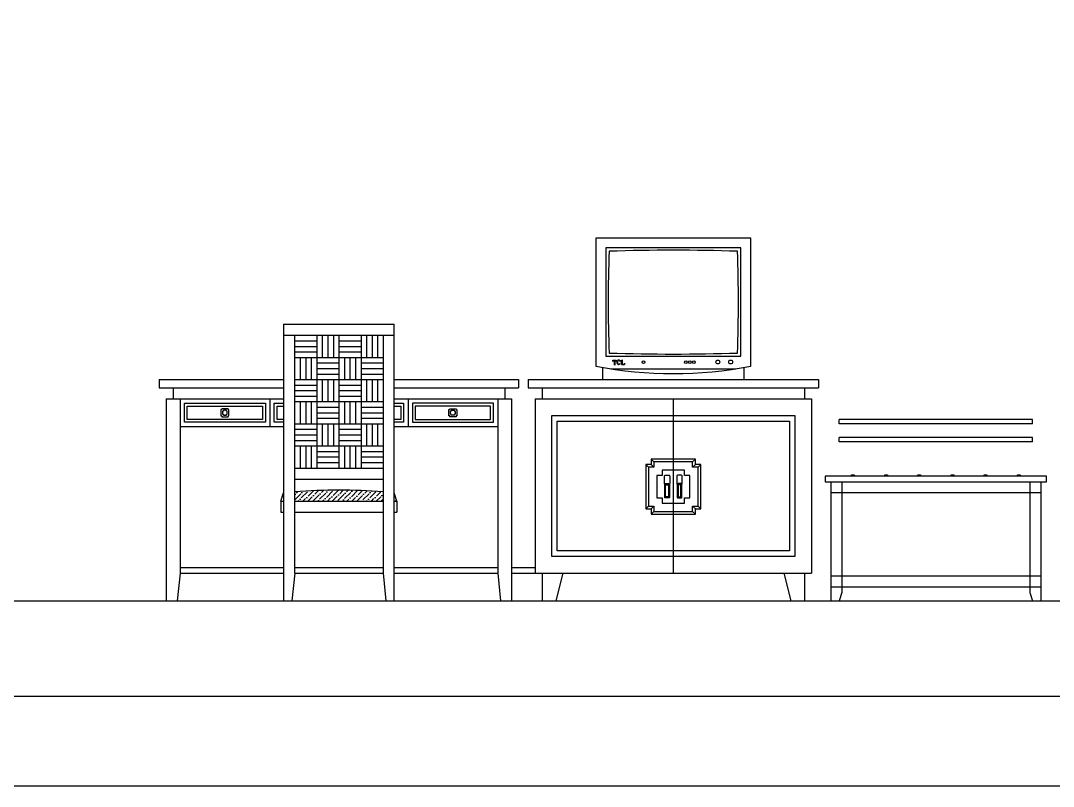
# Model space of a CAD drawing. Header units: inches. Extents: x 6.9 to 49.4, y 11.8 to 36.5.
# Drawn here: x 31.163 to 34.9, y 11.752 to 14.522 of the extents above; entities that cross this region are included whole.
import ezdxf

# ---------------------------------------------------------------- set-up
doc = ezdxf.new("R2010")
doc.units = ezdxf.units.IN
doc.header["$MEASUREMENT"] = 0
for name, color, linetype in [('02', 2, 'Continuous'), ('1', 1, 'Continuous'), ('8', 8, 'Continuous'), ('kadrbm', 4, 'Continuous')]:
    doc.layers.add(name, color=color, linetype=linetype)

# ---------------------------------------------------------------- blocks, each defined once
blk = doc.blocks.new('kadrbm')
at = {"layer": 'kadrbm', "color": 4}
blk.add_lwpolyline([(0, 0), (0, 24.7972), (21, 24.7972), (21, 0), (0, 0)], close=True, dxfattribs=at)
blk.add_lwpolyline([(20.6631, 0.3257), (20.6631, 24.4603), (0.3369, 24.4603), (0.3369, 0.3257), (20.6631, 0.3257)], dxfattribs=at)

msp = doc.modelspace()

# ---------------------------------------------------------------- hatches: boundary and pattern name
at = {"layer": '8'}
h = msp.add_hatch(dxfattribs=at)
h.set_pattern_fill('ANSI36', color=256, scale=0.1, style=0)
h.set_pattern_definition([(45, (-62.862983, 253.081444), (0.0066291261, 0.0243067956), [0.03125, -0.00625, 0, -0.00625])])
h.paths.add_polyline_path([(32.5149, 12.8139), (32.5149, 12.7839), (32.5249, 12.7839)])
h.paths.add_polyline_path([(32.4749, 12.7839), (32.4749, 12.8175, 0.039964), (32.1549, 12.8175), (32.1549, 12.7839)])
h.paths.add_polyline_path([(32.1149, 12.8139), (32.1049, 12.7839), (32.1149, 12.7839)])

# ---------------------------------------------------------------- linework, layer by layer
at = {"layer": '02'}
for p, q in [((32.1149, 13.4239), (32.1149, 12.4239)), ((32.1149, 13.4239), (32.5149, 13.4239)), ((32.5149, 12.4239), (32.5149, 13.4239)), ((32.1149, 13.3839), (32.5149, 13.3839)), ((32.1549, 12.5239), (32.1549, 13.3839)), ((32.2349, 13.3839), (32.2349, 12.9039)), ((32.2549, 13.3839), (32.2549, 13.3039)), ((32.2749, 13.3839), (32.2749, 13.3039)), ((32.2949, 13.3839), (32.2949, 13.3039)), ((32.3149, 13.3839), (32.3149, 12.9039)), ((32.3949, 13.3839), (32.3949, 12.9039)), ((32.4149, 13.3839), (32.4149, 13.3039)), ((32.4349, 13.3839), (32.4349, 13.3039)), ((32.4549, 13.3839), (32.4549, 13.3039)), ((32.4749, 13.3839), (32.4749, 12.5239)), ((32.1549, 13.3639), (32.2349, 13.3639)), ((32.1549, 13.3439), (32.2349, 13.3439)), ((32.3149, 13.3639), (32.3949, 13.3639)), ((32.3149, 13.3439), (32.3949, 13.3439)), ((32.1549, 13.3239), (32.2349, 13.3239)), ((32.1549, 13.3039), (32.4749, 13.3039)), ((32.1749, 13.3039), (32.1749, 13.2239)), ((32.1949, 13.3039), (32.1949, 13.2239)), ((32.2149, 13.3039), (32.2149, 13.2239)), ((32.3149, 13.3239), (32.3949, 13.3239)), ((32.3349, 13.3039), (32.3349, 13.2239)), ((32.3549, 13.3039), (32.3549, 13.2239)), ((32.3749, 13.3039), (32.3749, 13.2239)), ((32.2349, 13.2839), (32.3149, 13.2839)), ((32.3949, 13.2839), (32.4749, 13.2839)), ((32.2349, 13.2639), (32.3149, 13.2639)), ((32.2349, 13.2439), (32.3149, 13.2439)), ((32.3949, 13.2639), (32.4749, 13.2639)), ((32.3949, 13.2439), (32.4749, 13.2439)), ((33.2991, 13.2627), (33.7508, 13.2627)), ((31.6649, 13.2239), (32.1149, 13.2239)), ((31.6649, 13.1939), (32.1149, 13.1939)), ((31.665, 13.2239), (31.665, 13.1939)), ((31.715, 13.1939), (31.715, 13.1539)), ((32.1549, 13.2239), (32.4749, 13.2239)), ((32.1549, 13.2039), (32.2349, 13.2039)), ((32.2549, 13.2239), (32.2549, 13.1439)), ((32.2749, 13.2239), (32.2749, 13.1439)), ((32.2949, 13.2239), (32.2949, 13.1439)), ((32.3149, 13.2039), (32.3949, 13.2039)), ((32.4149, 13.2239), (32.4149, 13.1439)), ((32.4349, 13.2239), (32.4349, 13.1439)), ((32.4549, 13.2239), (32.4549, 13.1439)), ((32.5149, 13.2239), (32.965, 13.2239)), ((32.5149, 13.1939), (32.965, 13.1939)), ((32.9149, 13.1939), (32.9149, 13.1539)), ((32.965, 13.2239), (32.965, 13.1939)), ((33, 13.2239), (34.05, 13.2239)), ((33, 13.2239), (33, 13.1939)), ((33, 13.1939), (34.05, 13.1939)), ((33.05, 13.1939), (33.05, 13.1539)), ((34, 13.1939), (34, 13.1539)), ((34.05, 13.2239), (34.05, 13.1939)), ((32.1549, 13.1839), (32.2349, 13.1839)), ((32.1549, 13.1639), (32.2349, 13.1639)), ((32.3149, 13.1839), (32.3949, 13.1839)), ((32.3149, 13.1639), (32.3949, 13.1639)), ((31.69, 13.1539), (32.1149, 13.1539)), ((31.69, 13.1539), (31.69, 12.4239)), ((31.74, 13.1539), (31.74, 12.5239)), ((32.065, 13.1539), (32.065, 13.0539)), ((32.1549, 13.1439), (32.4749, 13.1439)), ((32.1749, 13.1439), (32.1749, 13.0639)), ((32.1949, 13.1439), (32.1949, 13.0639)), ((32.2149, 13.1439), (32.2149, 13.0639)), ((32.2349, 13.1239), (32.3149, 13.1239)), ((32.3349, 13.1439), (32.3349, 13.0639)), ((32.3549, 13.1439), (32.3549, 13.0639)), ((32.3749, 13.1439), (32.3749, 13.0639)), ((32.3949, 13.1239), (32.4749, 13.1239)), ((32.5149, 13.1539), (32.9399, 13.1539)), ((32.565, 13.1539), (32.565, 13.0539)), ((32.8898, 13.1539), (32.8898, 12.5239)), ((32.9399, 13.1539), (32.9399, 12.4239)), ((33.025, 13.1539), (34.025, 13.1539)), ((33.025, 13.1539), (33.025, 12.5239)), ((33.525, 13.1539), (33.525, 12.5239)), ((34.025, 13.1539), (34.025, 12.5239)), ((32.2349, 13.1039), (32.3149, 13.1039)), ((32.2349, 13.0839), (32.3149, 13.0839)), ((32.3949, 13.1039), (32.4749, 13.1039)), ((32.3949, 13.0839), (32.4749, 13.0839)), ((31.74, 13.0539), (32.1149, 13.0539)), ((32.1549, 13.0639), (32.4749, 13.0639)), ((32.1549, 13.0439), (32.2349, 13.0439)), ((32.2549, 13.0639), (32.2549, 12.9839)), ((32.2749, 13.0639), (32.2749, 12.9839)), ((32.2949, 13.0639), (32.2949, 12.9839)), ((32.3149, 13.0439), (32.3949, 13.0439)), ((32.4149, 13.0639), (32.4149, 12.9839)), ((32.4349, 13.0639), (32.4349, 12.9839)), ((32.4549, 13.0639), (32.4549, 12.9839)), ((32.5149, 13.0539), (32.8898, 13.0539)), ((34.825, 13.0789), (34.125, 13.0789)), ((34.125, 13.0639), (34.125, 13.0789)), ((34.825, 13.0639), (34.125, 13.0639)), ((34.825, 13.0639), (34.825, 13.0789)), ((32.1549, 13.0239), (32.2349, 13.0239)), ((32.3149, 13.0239), (32.3949, 13.0239)), ((34.825, 13.0139), (34.125, 13.0139)), ((34.125, 12.9989), (34.125, 13.0139)), ((34.825, 12.9989), (34.825, 13.0139)), ((32.1549, 13.0039), (32.2349, 13.0039)), ((32.1549, 12.9839), (32.4749, 12.9839)), ((32.1749, 12.9839), (32.1749, 12.9039)), ((32.1949, 12.9839), (32.1949, 12.9039)), ((32.2149, 12.9839), (32.2149, 12.9039)), ((32.3149, 13.0039), (32.3949, 13.0039)), ((32.3349, 12.9839), (32.3349, 12.9039)), ((32.3549, 12.9839), (32.3549, 12.9039)), ((32.3749, 12.9839), (32.3749, 12.9039)), ((34.825, 12.9989), (34.125, 12.9989)), ((32.2349, 12.9639), (32.3149, 12.9639)), ((32.2349, 12.9439), (32.3149, 12.9439)), ((32.3949, 12.9639), (32.4749, 12.9639)), ((32.3949, 12.9439), (32.4749, 12.9439)), ((33.445, 12.9364), (33.455, 12.9264)), ((33.605, 12.9364), (33.595, 12.9264)), ((32.1549, 12.9039), (32.4749, 12.9039)), ((32.2349, 12.9239), (32.3149, 12.9239)), ((32.3949, 12.9239), (32.4749, 12.9239)), ((33.425, 12.9164), (33.435, 12.9064)), ((33.445, 12.9164), (33.455, 12.9064)), ((33.605, 12.9164), (33.595, 12.9064)), ((33.625, 12.9164), (33.615, 12.9064)), ((32.1549, 12.8639), (32.4749, 12.8639)), ((34.075, 12.8539), (34.875, 12.8539)), ((34.095, 12.8539), (34.095, 12.4239)), ((34.135, 12.8539), (34.135, 12.4539)), ((34.815, 12.8539), (34.815, 12.4539)), ((34.855, 12.8539), (34.855, 12.4239)), ((32.1049, 12.7839), (32.1149, 12.8139)), ((32.1049, 12.7839), (32.1149, 12.7839)), ((32.1049, 12.7839), (32.1049, 12.7439)), ((32.1549, 12.7839), (32.4749, 12.7839)), ((32.5249, 12.7839), (32.5149, 12.8139)), ((32.5149, 12.7839), (32.5249, 12.7839)), ((32.5249, 12.7839), (32.5249, 12.7439)), ((34.855, 12.8139), (34.095, 12.8139)), ((32.1049, 12.7439), (32.1149, 12.7439)), ((32.1549, 12.7439), (32.4749, 12.7439)), ((32.5149, 12.7439), (32.5249, 12.7439)), ((33.425, 12.7564), (33.435, 12.7664)), ((33.445, 12.7564), (33.455, 12.7664)), ((33.445, 12.7364), (33.455, 12.7464)), ((33.605, 12.7564), (33.595, 12.7664)), ((33.605, 12.7364), (33.595, 12.7464)), ((33.625, 12.7564), (33.615, 12.7664)), ((31.74, 12.5239), (31.73, 12.4239)), ((31.74, 12.5439), (32.1149, 12.5439)), ((31.74, 12.5239), (32.1149, 12.5239)), ((32.1549, 12.5239), (32.1449, 12.4239)), ((32.1549, 12.5439), (32.4749, 12.5439)), ((32.1549, 12.5239), (32.4749, 12.5239)), ((32.4749, 12.5239), (32.4849, 12.4239)), ((32.5149, 12.5439), (32.8898, 12.5439)), ((32.5149, 12.5239), (32.8898, 12.5239)), ((32.8898, 12.5239), (32.8998, 12.4239)), ((32.9399, 12.5439), (33.025, 12.5439)), ((32.9399, 12.5239), (34.025, 12.5239)), ((33.05, 12.5239), (33.05, 12.4239)), ((33.125, 12.5239), (33.1, 12.4239)), ((33.925, 12.5239), (33.95, 12.4239)), ((34, 12.5239), (34, 12.4239)), ((34.095, 12.5139), (34.855, 12.5139)), ((34.095, 12.4739), (34.855, 12.4739)), ((34.135, 12.4539), (34.125, 12.4239)), ((34.815, 12.4539), (34.825, 12.4239))]:
    msp.add_line(p, q, dxfattribs=at)
for points in [[(33.245, 13.7359), (33.245, 13.2719, 0.094051), (33.805, 13.2719), (33.805, 13.7359)], [(33.293, 13.3199, 0.016343), (33.757, 13.3199, 0.020509), (33.757, 13.6879, 0.016343), (33.293, 13.6879, 0.020509)], [(33.493, 12.8484), (33.493, 12.8744, -0.414214), (33.497, 12.8784), (33.508, 12.8784, -0.414214), (33.512, 12.8744), (33.512, 12.8484, -0.414214), (33.508, 12.8444), (33.497, 12.8444, -0.414214)], [(33.557, 12.8484), (33.557, 12.8744, 0.414214), (33.553, 12.8784), (33.542, 12.8784, 0.414214), (33.538, 12.8744), (33.538, 12.8484, 0.414214), (33.542, 12.8444), (33.553, 12.8444, 0.414214)], [(33.494, 12.7984), (33.494, 12.8444, -0.414214), (33.497, 12.8474), (33.508, 12.8474, -0.414214), (33.511, 12.8444), (33.511, 12.7984, -0.414214), (33.508, 12.7954), (33.497, 12.7954, -0.414214)], [(33.4973, 12.8007), (33.4973, 12.8417, -0.414214), (33.4981, 12.8425), (33.5069, 12.8425, -0.414214), (33.5077, 12.8417), (33.5077, 12.8007, -0.414214), (33.5069, 12.7999), (33.4981, 12.7999, -0.414214)], [(33.556, 12.7984), (33.556, 12.8444, 0.414214), (33.553, 12.8474), (33.542, 12.8474, 0.414214), (33.539, 12.8444), (33.539, 12.7984, 0.414214), (33.542, 12.7954), (33.553, 12.7954, 0.414214)], [(33.5527, 12.8007), (33.5527, 12.8417, 0.414214), (33.5519, 12.8425), (33.5431, 12.8425, 0.414214), (33.5423, 12.8417), (33.5423, 12.8007, 0.414214), (33.5431, 12.7999), (33.5519, 12.7999, 0.414214)]]:
    msp.add_lwpolyline(points, format="xyb", close=True, dxfattribs=at)
for points in [[(33.281, 13.3079), (33.769, 13.3079), (33.769, 13.6999), (33.281, 13.6999)], [(31.756, 13.1379), (32.049, 13.1379), (32.049, 13.0699), (31.756, 13.0699)], [(31.766, 13.1279), (32.039, 13.1279), (32.039, 13.0799), (31.766, 13.0799)], [(32.8739, 13.1379), (32.5809, 13.1379), (32.5809, 13.0699), (32.8739, 13.0699)], [(32.8639, 13.1279), (32.5909, 13.1279), (32.5909, 13.0799), (32.8639, 13.0799)], [(31.9082, 13.1097), (31.9082, 13.1126), (31.8967, 13.1126), (31.8967, 13.1097), (31.8938, 13.1097), (31.8938, 13.0982), (31.8967, 13.0982), (31.8967, 13.0953), (31.9082, 13.0953), (31.9082, 13.0982), (31.9111, 13.0982), (31.9111, 13.1097)], [(32.7216, 13.1097), (32.7216, 13.1126), (32.7331, 13.1126), (32.7331, 13.1097), (32.736, 13.1097), (32.736, 13.0982), (32.7331, 13.0982), (32.7331, 13.0953), (32.7216, 13.0953), (32.7216, 13.0982), (32.7187, 13.0982), (32.7187, 13.1097)], [(33.085, 13.0939), (33.965, 13.0939), (33.965, 12.5839), (33.085, 12.5839)], [(33.105, 13.0739), (33.945, 13.0739), (33.945, 12.6039), (33.105, 12.6039)], [(33.595, 12.9064), (33.595, 12.9264), (33.455, 12.9264), (33.455, 12.9064), (33.435, 12.9064), (33.435, 12.7664), (33.455, 12.7664), (33.455, 12.7464), (33.595, 12.7464), (33.595, 12.7664), (33.615, 12.7664), (33.615, 12.9064)], [(33.565, 12.8764), (33.565, 12.8964), (33.485, 12.8964), (33.485, 12.8764), (33.465, 12.8764), (33.465, 12.7964), (33.485, 12.7964), (33.485, 12.7764), (33.565, 12.7764), (33.565, 12.7964), (33.585, 12.7964), (33.585, 12.8764)]]:
    msp.add_lwpolyline(points, close=True, dxfattribs=at)
for points in [[(33.269, 13.2676), (33.269, 13.2239)], [(33.3071, 13.2943), (33.3063, 13.2898), (33.3063, 13.2943), (33.3188, 13.2943), (33.3188, 13.2898), (33.318, 13.2943)], [(33.31, 13.2783), (33.3154, 13.2783)], [(33.3116, 13.2783), (33.3116, 13.2943)], [(33.3138, 13.2943), (33.3138, 13.2783)], [(33.3317, 13.292), (33.3325, 13.2898), (33.3325, 13.2943), (33.3317, 13.292), (33.3302, 13.2936), (33.3279, 13.2943), (33.3264, 13.2943), (33.3241, 13.2936), (33.3226, 13.292), (33.3218, 13.2905), (33.3211, 13.2882), (33.3211, 13.2844), (33.3218, 13.2821), (33.3226, 13.2806), (33.3241, 13.2791), (33.3264, 13.2783), (33.3279, 13.2783), (33.3302, 13.2791), (33.3317, 13.2806), (33.3325, 13.2821)], [(33.3279, 13.2943), (33.3263, 13.2936), (33.3248, 13.292), (33.3241, 13.2905), (33.3233, 13.2882), (33.3233, 13.2844), (33.3241, 13.2821), (33.3248, 13.2806), (33.3263, 13.2791), (33.3279, 13.2783)], [(33.3375, 13.2943), (33.3428, 13.2943)], [(33.3375, 13.2783), (33.3489, 13.2783), (33.3489, 13.2829), (33.3481, 13.2783)], [(33.3381, 13.2783), (33.3381, 13.2943)], [(33.3405, 13.2943), (33.3405, 13.2783)], [(33.781, 13.2239), (33.781, 13.2676)], [(31.914, 13.1155), (31.914, 13.1183), (31.8909, 13.1183), (31.8909, 13.1155), (31.8881, 13.1155), (31.8881, 13.0924), (31.8909, 13.0924), (31.8909, 13.0895), (31.914, 13.0895), (31.914, 13.0924), (31.9169, 13.0924), (31.9169, 13.1155), (31.914, 13.1155)], [(32.1149, 13.0699), (32.081, 13.0699), (32.081, 13.1379), (32.1149, 13.1379)], [(32.1149, 13.0799), (32.091, 13.0799), (32.091, 13.1279), (32.1149, 13.1279)], [(32.5149, 13.1379), (32.549, 13.1379), (32.549, 13.0699), (32.5149, 13.0699)], [(32.5149, 13.1279), (32.539, 13.1279), (32.539, 13.0799), (32.5149, 13.0799)], [(32.7159, 13.1155), (32.7159, 13.1183), (32.7389, 13.1183), (32.7389, 13.1155), (32.7418, 13.1155), (32.7418, 13.0924), (32.7389, 13.0924), (32.7389, 13.0895), (32.7159, 13.0895), (32.7159, 13.0924), (32.713, 13.0924), (32.713, 13.1155), (32.7159, 13.1155)], [(33.605, 12.9164), (33.605, 12.9364), (33.445, 12.9364), (33.445, 12.9164), (33.425, 12.9164), (33.425, 12.7564), (33.445, 12.7564), (33.445, 12.7364), (33.605, 12.7364), (33.605, 12.7564), (33.625, 12.7564), (33.625, 12.9164), (33.605, 12.9164)], [(34.875, 12.8539), (34.875, 12.8739), (34.075, 12.8739), (34.075, 12.8539)], [(34.17, 12.8739), (34.17, 12.8789), (34.18, 12.8789), (34.18, 12.8739)], [(34.29, 12.8739), (34.29, 12.8789), (34.3, 12.8789), (34.3, 12.8739)], [(34.41, 12.8739), (34.41, 12.8789), (34.42, 12.8789), (34.42, 12.8739)], [(34.53, 12.8739), (34.53, 12.8789), (34.54, 12.8789), (34.54, 12.8739)], [(34.65, 12.8739), (34.65, 12.8789), (34.66, 12.8789), (34.66, 12.8739)], [(34.77, 12.8739), (34.77, 12.8789), (34.78, 12.8789), (34.78, 12.8739)]]:
    msp.add_lwpolyline(points, dxfattribs=at)
for centre, radius in [((33.4168, 13.2871), 0.00494), ((33.5706, 13.2871), 0.00494), ((33.5844, 13.2871), 0.00494), ((33.5993, 13.2871), 0.00494), ((33.6861, 13.2873), 0.00705), ((33.7326, 13.2873), 0.00705)]:
    msp.add_circle(centre, radius, dxfattribs=at)
msp.add_arc((32.3149, 10.8189), 2.005, 85.4229, 94.5771, dxfattribs=at)
at = {"layer": '1'}
msp.add_line((28.702, 12.4239), (49.0282, 12.4239), dxfattribs=at)

# ---------------------------------------------------------------- block references
at = {"layer": 'kadrbm'}
msp.add_blockref('kadrbm', (28.3651, 11.7523), dxfattribs=at)

doc.saveas('drawing.dxf')
